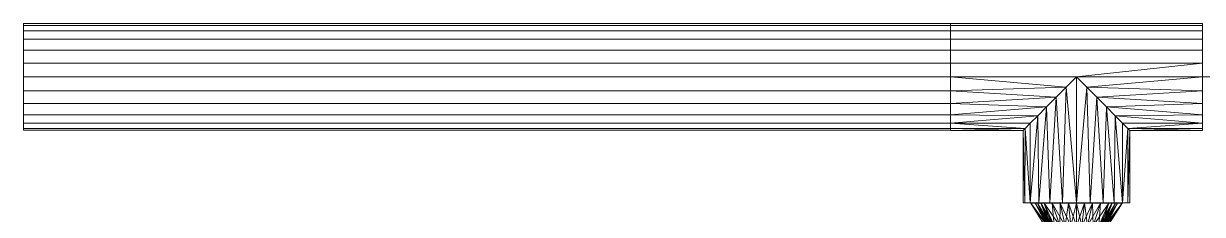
# Model space of a CAD drawing. Header units: inches. Extents: x -3325 to -59, y 5 to 733.
# Drawn here: x -446.57 to -425.57, y 188.51 to 191.91 of the extents above; entities that cross this region are included whole.
import ezdxf

# ---------------------------------------------------------------- set-up
doc = ezdxf.new("R2010")
doc.units = ezdxf.units.IN
doc.header["$MEASUREMENT"] = 0
doc.layers.add('P-PIPE', color=10, linetype='Continuous', lineweight=9)

# ---------------------------------------------------------------- blocks, each defined once
blk = doc.blocks.new('Tee - Welded - Generic - Standard-1125979-06 - Fifth Level')
at = {"layer": 'P-PIPE'}
mesh = blk.add_polyface(dxfattribs=at)
corners = [(-2.244, -0.951), (-2.244, -0.918, 0.246), (-2.244, -0.823, 0.475), (-2.244, -0.672, 0.672), (-2.244, -0.475, 0.823), (-2.244, -0.246, 0.918), (-2.244, 0, 0.951), (-2.244, 0.246, 0.918), (-2.244, 0.475, 0.823), (-2.244, 0.672, 0.672), (-2.244, 0.823, 0.475), (-2.244, 0.918, 0.246), (-2.244, 0.951), (-2.244, 0.918, -0.246), (-2.244, 0.823, -0.475), (-2.244, 0.672, -0.672), (-2.244, 0.475, -0.823), (-2.244, 0.246, -0.918), (-2.244, 0, -0.951), (-2.244, -0.246, -0.918), (-2.244, -0.475, -0.823), (-2.244, -0.672, -0.672), (-2.244, -0.823, -0.475), (-2.244, -0.918, -0.246)]
mesh.append_faces([[corners[k] for k in face] for face in [(10, 0, 7, 9)]], dxfattribs={"vtx0": -1, "vtx1": -1, "vtx2": -1})
mesh.append_faces([[corners[k] for k in face] for face in [(13, 21, 0, 10)]], dxfattribs={"vtx0": -1, "vtx1": -1, "vtx2": -1, "vtx3": -1})
mesh.append_faces([[corners[k] for k in face] for face in [(13, 16, 20, 21), (5, 7, 0, 1)]], dxfattribs={"vtx0": -1, "vtx1": -1, "vtx3": -1})
mesh.append_faces([[corners[k] for k in face] for face in [(4, 5, 3)]], dxfattribs={"vtx1": -1})
mesh.append_faces([[corners[k] for k in face] for face in [(18, 19, 20), (22, 23, 0, 21), (7, 8, 9), (5, 6, 7)]], dxfattribs={"vtx2": -1})
mesh.append_faces([[corners[k] for k in face] for face in [(16, 17, 18, 20), (1, 2, 3, 5)]], dxfattribs={"vtx2": -1, "vtx3": -1})
mesh.append_faces([[corners[k] for k in face] for face in [(13, 14, 15, 16), (10, 11, 12, 13)]], dxfattribs={"vtx3": -1})
mesh = blk.add_polyface(dxfattribs=at)
corners = [(-2.244, 0.951), (-2.244, 0.918, 0.246), (-2.244, 0.823, 0.475), (-2.244, 0.672, 0.672), (-2.244, 0.475, 0.823), (-2.244, 0.246, 0.918), (-2.244, 0, 0.951), (-2.244, -0.246, 0.918), (-2.244, -0.475, 0.823), (-2.244, -0.672, 0.672), (-2.244, -0.823, 0.475), (-2.244, -0.918, 0.246), (-2.244, -0.951), (-0.951, -0.951), (-0.916, -0.916, 0.254), (-0.823, -0.823, 0.476), (-0.69, -0.69, 0.654), (-0.533, -0.533, 0.787), (-0.362, -0.362, 0.879), (-0.183, -0.183, 0.933), (0, 0, 0.951), (0.183, -0.183, 0.933), (0.362, -0.362, 0.879), (0.533, -0.533, 0.787), (0.69, -0.69, 0.654), (0.823, -0.823, 0.476), (0.916, -0.916, 0.254), (0.951, -0.951), (2.244, -0.951), (2.244, -0.918, 0.246), (2.244, -0.823, 0.475), (2.244, -0.672, 0.672), (2.244, -0.475, 0.823), (2.244, -0.246, 0.918), (2.244, 0, 0.951), (2.244, 0.246, 0.918), (2.244, 0.475, 0.823), (2.244, 0.672, 0.672), (2.244, 0.823, 0.475), (2.244, 0.918, 0.246), (2.244, 0.951)]
mesh.append_faces([[corners[k] for k in face] for face in [(13, 11, 12)]], dxfattribs={"vtx0": -1})
mesh.append_faces([[corners[k] for k in face] for face in [(27, 29, 26), (25, 30, 24), (11, 14, 10), (9, 17, 8), (16, 10, 15), (23, 32, 22), (21, 34, 20), (22, 33, 21), (33, 22, 32), (19, 7, 18), (7, 19, 6)]], dxfattribs={"vtx0": -1, "vtx1": -1})
mesh.append_faces([[corners[k] for k in face] for face in [(30, 25, 26), (24, 30, 31), (8, 17, 18), (21, 33, 34), (18, 7, 8), (20, 5, 6)]], dxfattribs={"vtx0": -1, "vtx2": -1})
mesh.append_faces([[corners[k] for k in face] for face in [(20, 34, 35, 5)]], dxfattribs={"vtx0": -1, "vtx2": -1, "vtx3": -1})
mesh.append_faces([[corners[k] for k in face] for face in [(28, 29, 27)]], dxfattribs={"vtx1": -1})
mesh.append_faces([[corners[k] for k in face] for face in [(29, 30, 26), (31, 32, 23), (23, 24, 31), (13, 14, 11), (14, 15, 10), (16, 17, 9), (9, 10, 16), (19, 20, 6)]], dxfattribs={"vtx1": -1, "vtx2": -1})
mesh.append_faces([[corners[k] for k in face] for face in [(38, 39, 1, 2), (36, 37, 3, 4), (37, 38, 2, 3), (35, 36, 4, 5)]], dxfattribs={"vtx1": -1, "vtx3": -1})
mesh.append_faces([[corners[k] for k in face] for face in [(39, 40, 0, 1)]], dxfattribs={"vtx3": -1})
mesh = blk.add_polyface(dxfattribs=at)
corners = [(-2.244, -0.951), (-2.244, -0.918, -0.246), (-2.244, -0.823, -0.475), (-2.244, -0.672, -0.672), (-2.244, -0.475, -0.823), (-2.244, -0.246, -0.918), (-2.244, 0, -0.951), (-2.244, 0.246, -0.918), (-2.244, 0.475, -0.823), (-2.244, 0.672, -0.672), (-2.244, 0.823, -0.475), (-2.244, 0.918, -0.246), (-2.244, 0.951), (2.244, 0.951), (2.244, 0.918, -0.246), (2.244, 0.823, -0.475), (2.244, 0.672, -0.672), (2.244, 0.475, -0.823), (2.244, 0.246, -0.918), (2.244, 0, -0.951), (2.244, -0.246, -0.918), (2.244, -0.475, -0.823), (2.244, -0.672, -0.672), (2.244, -0.823, -0.475), (2.244, -0.918, -0.246), (2.244, -0.951), (0.951, -0.951), (0.916, -0.916, -0.254), (0.823, -0.823, -0.476), (0.69, -0.69, -0.654), (0.533, -0.533, -0.787), (0.362, -0.362, -0.879), (0.183, -0.183, -0.933), (0, 0, -0.951), (-0.183, -0.183, -0.933), (-0.362, -0.362, -0.879), (-0.533, -0.533, -0.787), (-0.69, -0.69, -0.654), (-0.823, -0.823, -0.476), (-0.916, -0.916, -0.254), (-0.951, -0.951)]
mesh.append_faces([[corners[k] for k in face] for face in [(1, 40, 0)]], dxfattribs={"vtx0": -1})
mesh.append_faces([[corners[k] for k in face] for face in [(33, 19, 32), (6, 34, 5), (32, 20, 31), (24, 27, 23), (27, 24, 26), (36, 4, 35), (3, 37, 2), (38, 2, 37), (21, 31, 20)]], dxfattribs={"vtx0": -1, "vtx1": -1})
mesh.append_faces([[corners[k] for k in face] for face in [(35, 4, 5), (6, 33, 34), (23, 28, 29), (29, 22, 23), (21, 30, 31), (23, 27, 28), (36, 3, 4), (3, 36, 37), (39, 1, 2)]], dxfattribs={"vtx0": -1, "vtx2": -1})
mesh.append_faces([[corners[k] for k in face] for face in [(19, 20, 32), (34, 35, 5), (6, 7, 33), (21, 22, 30), (29, 30, 22), (39, 40, 1), (38, 39, 2)]], dxfattribs={"vtx1": -1, "vtx2": -1})
mesh.append_faces([[corners[k] for k in face] for face in [(18, 19, 33, 7)]], dxfattribs={"vtx1": -1, "vtx2": -1, "vtx3": -1})
mesh.append_faces([[corners[k] for k in face] for face in [(15, 16, 9, 10), (14, 15, 10, 11), (16, 17, 8, 9), (17, 18, 7, 8)]], dxfattribs={"vtx1": -1, "vtx3": -1})
mesh.append_faces([[corners[k] for k in face] for face in [(12, 13, 14, 11), (24, 25, 26)]], dxfattribs={"vtx2": -1})
mesh = blk.add_polyface(dxfattribs=at)
corners = [(2.244, -0.951), (2.244, -0.918, -0.246), (2.244, -0.823, -0.475), (2.244, -0.672, -0.672), (2.244, -0.475, -0.823), (2.244, -0.246, -0.918), (2.244, 0, -0.951), (2.244, 0.246, -0.918), (2.244, 0.475, -0.823), (2.244, 0.672, -0.672), (2.244, 0.823, -0.475), (2.244, 0.918, -0.246), (2.244, 0.951), (2.244, 0.918, 0.246), (2.244, 0.823, 0.475), (2.244, 0.672, 0.672), (2.244, 0.475, 0.823), (2.244, 0.246, 0.918), (2.244, 0, 0.951), (2.244, -0.246, 0.918), (2.244, -0.475, 0.823), (2.244, -0.672, 0.672), (2.244, -0.823, 0.475), (2.244, -0.918, 0.246)]
mesh.append_faces([[corners[k] for k in face] for face in [(21, 19, 20)]], dxfattribs={"vtx0": -1})
mesh.append_faces([[corners[k] for k in face] for face in [(19, 23, 17, 18)]], dxfattribs={"vtx0": -1, "vtx1": -1})
mesh.append_faces([[corners[k] for k in face] for face in [(4, 8, 11, 3), (0, 3, 11, 23)]], dxfattribs={"vtx0": -1, "vtx1": -1, "vtx2": -1})
mesh.append_faces([[corners[k] for k in face] for face in [(11, 14, 17, 23)]], dxfattribs={"vtx0": -1, "vtx1": -1, "vtx2": -1, "vtx3": -1})
mesh.append_faces([[corners[k] for k in face] for face in [(9, 10, 11, 8), (4, 5, 6), (12, 13, 14, 11), (15, 16, 17, 14)]], dxfattribs={"vtx2": -1})
mesh.append_faces([[corners[k] for k in face] for face in [(6, 7, 8, 4), (21, 22, 23, 19)]], dxfattribs={"vtx2": -1, "vtx3": -1})
mesh.append_faces([[corners[k] for k in face] for face in [(0, 1, 2, 3)]], dxfattribs={"vtx3": -1})
mesh = blk.add_polyface(dxfattribs=at)
corners = [(-0.951, -2.244), (-0.918, -2.244, 0.246), (-0.823, -2.244, 0.475), (-0.672, -2.244, 0.672), (-0.475, -2.244, 0.823), (-0.246, -2.244, 0.918), (0, -2.244, 0.951), (0.246, -2.244, 0.918), (0.475, -2.244, 0.823), (0.672, -2.244, 0.672), (0.823, -2.244, 0.475), (0.918, -2.244, 0.246), (0.951, -2.244), (0.951, -0.951), (0.916, -0.916, 0.254), (0.823, -0.823, 0.476), (0.69, -0.69, 0.654), (0.533, -0.533, 0.787), (0.362, -0.362, 0.879), (0.183, -0.183, 0.933), (0, 0, 0.951), (-0.183, -0.183, 0.933), (-0.362, -0.362, 0.879), (-0.533, -0.533, 0.787), (-0.69, -0.69, 0.654), (-0.823, -0.823, 0.476), (-0.916, -0.916, 0.254), (-0.951, -0.951)]
mesh.append_faces([[corners[k] for k in face] for face in [(13, 11, 12)]], dxfattribs={"vtx0": -1})
mesh.append_faces([[corners[k] for k in face] for face in [(22, 5, 21), (24, 3, 23), (8, 18, 7), (17, 9, 16)]], dxfattribs={"vtx0": -1, "vtx1": -1})
mesh.append_faces([[corners[k] for k in face] for face in [(24, 2, 3), (26, 1, 2), (22, 4, 5), (6, 20, 21), (21, 5, 6), (19, 6, 7), (16, 9, 10), (17, 8, 9), (6, 19, 20)]], dxfattribs={"vtx0": -1, "vtx2": -1})
mesh.append_faces([[corners[k] for k in face] for face in [(26, 27, 1), (3, 4, 23), (25, 26, 2), (24, 25, 2), (22, 23, 4), (10, 11, 14), (18, 19, 7), (17, 18, 8), (13, 14, 11), (15, 16, 10), (14, 15, 10)]], dxfattribs={"vtx1": -1, "vtx2": -1})
mesh.append_faces([[corners[k] for k in face] for face in [(27, 0, 1)]], dxfattribs={"vtx2": -1})
mesh = blk.add_polyface(dxfattribs=at)
corners = [(0.951, -2.244), (0.918, -2.244, -0.246), (0.823, -2.244, -0.475), (0.672, -2.244, -0.672), (0.475, -2.244, -0.823), (0.246, -2.244, -0.918), (0, -2.244, -0.951), (-0.246, -2.244, -0.918), (-0.475, -2.244, -0.823), (-0.672, -2.244, -0.672), (-0.823, -2.244, -0.475), (-0.918, -2.244, -0.246), (-0.951, -2.244), (-0.951, -0.951), (-0.916, -0.916, -0.254), (-0.823, -0.823, -0.476), (-0.69, -0.69, -0.654), (-0.533, -0.533, -0.787), (-0.362, -0.362, -0.879), (-0.183, -0.183, -0.933), (0, 0, -0.951), (0.183, -0.183, -0.933), (0.362, -0.362, -0.879), (0.533, -0.533, -0.787), (0.69, -0.69, -0.654), (0.823, -0.823, -0.476), (0.916, -0.916, -0.254), (0.951, -0.951)]
mesh.append_faces([[corners[k] for k in face] for face in [(13, 11, 12)]], dxfattribs={"vtx0": -1})
mesh.append_faces([[corners[k] for k in face] for face in [(22, 5, 21), (24, 3, 23), (8, 18, 7), (17, 9, 16)]], dxfattribs={"vtx0": -1, "vtx1": -1})
mesh.append_faces([[corners[k] for k in face] for face in [(24, 2, 3), (26, 1, 2), (22, 4, 5), (6, 20, 21), (21, 5, 6), (19, 6, 7), (16, 9, 10), (17, 8, 9), (6, 19, 20)]], dxfattribs={"vtx0": -1, "vtx2": -1})
mesh.append_faces([[corners[k] for k in face] for face in [(0, 1, 27)]], dxfattribs={"vtx1": -1})
mesh.append_faces([[corners[k] for k in face] for face in [(26, 27, 1), (3, 4, 23), (25, 26, 2), (24, 25, 2), (22, 23, 4), (10, 11, 14), (18, 19, 7), (17, 18, 8), (13, 14, 11), (15, 16, 10), (14, 15, 10)]], dxfattribs={"vtx1": -1, "vtx2": -1})
mesh = blk.add_polyface(dxfattribs=at)
corners = [(-0.951, -2.244), (-0.918, -2.244, -0.246), (-0.823, -2.244, -0.475), (-0.672, -2.244, -0.672), (-0.475, -2.244, -0.823), (-0.246, -2.244, -0.918), (0, -2.244, -0.951), (0.246, -2.244, -0.918), (0.475, -2.244, -0.823), (0.672, -2.244, -0.672), (0.823, -2.244, -0.475), (0.918, -2.244, -0.246), (0.951, -2.244), (0.918, -2.244, 0.246), (0.823, -2.244, 0.475), (0.672, -2.244, 0.672), (0.475, -2.244, 0.823), (0.246, -2.244, 0.918), (0, -2.244, 0.951), (-0.246, -2.244, 0.918), (-0.475, -2.244, 0.823), (-0.672, -2.244, 0.672), (-0.823, -2.244, 0.475), (-0.918, -2.244, 0.246)]
mesh.append_faces([[corners[k] for k in face] for face in [(6, 4, 5), (21, 19, 20)]], dxfattribs={"vtx0": -1})
mesh.append_faces([[corners[k] for k in face] for face in [(23, 6, 11, 14), (23, 14, 17, 19)]], dxfattribs={"vtx0": -1, "vtx1": -1, "vtx2": -1, "vtx3": -1})
mesh.append_faces([[corners[k] for k in face] for face in [(6, 23, 3, 4)]], dxfattribs={"vtx0": -1, "vtx1": -1, "vtx3": -1})
mesh.append_faces([[corners[k] for k in face] for face in [(3, 23, 0)]], dxfattribs={"vtx0": -1, "vtx2": -1})
mesh.append_faces([[corners[k] for k in face] for face in [(16, 17, 14, 15)]], dxfattribs={"vtx1": -1})
mesh.append_faces([[corners[k] for k in face] for face in [(12, 13, 14, 11), (17, 18, 19)]], dxfattribs={"vtx2": -1})
mesh.append_faces([[corners[k] for k in face] for face in [(9, 10, 11, 6), (21, 22, 23, 19)]], dxfattribs={"vtx2": -1, "vtx3": -1})
mesh.append_faces([[corners[k] for k in face] for face in [(6, 7, 8, 9), (0, 1, 2, 3)]], dxfattribs={"vtx3": -1})
blk = doc.blocks.new('Transition - Generic - Plumbing-CW-1022941-06 - Fifth Level')
at = {"layer": 'P-PIPE'}
mesh = blk.add_polyface(dxfattribs=at)
corners = [(0, -0.813), (0, -0.575, 0.575), (0, 0, 0.813), (0, 0.575, 0.575), (0, 0.813), (0, 0.575, -0.575), (0, 0, -0.813), (0, -0.575, -0.575)]
mesh.append_faces([[corners[k] for k in face] for face in [(5, 3, 4)]], dxfattribs={"vtx0": -1})
mesh.append_faces([[corners[k] for k in face] for face in [(0, 3, 5, 6)]], dxfattribs={"vtx0": -1, "vtx1": -1, "vtx3": -1})
mesh.append_faces([[corners[k] for k in face] for face in [(2, 3, 0, 1), (7, 0, 6)]], dxfattribs={"vtx1": -1})
mesh = blk.add_polyface(dxfattribs=at)
corners = [(0, -0.813), (0, -0.575, -0.575), (0, 0, -0.813), (0, 0.575, -0.575), (0, 0.813), (0.406, 0.562), (0.406, 0.398, -0.398), (0.406, 0, -0.562), (0.406, -0.398, -0.398), (0.406, -0.562), (0.406, 0.452, -0.266), (0, 0.694, -0.287), (0, 0.733, -0.192), (0, 0.287, -0.694), (0.406, 0.199, -0.48), (0.406, 0.099, -0.521), (0.406, -0.48, -0.199), (0, -0.694, -0.287), (0, -0.634, -0.431), (0.406, -0.199, -0.48), (0, -0.287, -0.694), (0, -0.144, -0.753), (0, 0.634, -0.431), (0.406, 0.507, -0.133), (0, 0.431, -0.634), (0.406, 0.298, -0.439), (0, 0.144, -0.753), (0, -0.733, -0.192), (0.406, -0.521, -0.099), (0.406, -0.439, -0.298), (0, -0.431, -0.634), (0.406, -0.298, -0.439), (0.406, -0.099, -0.521)]
mesh.append_faces([[corners[k] for k in face] for face in [(23, 4, 5)]], dxfattribs={"vtx0": -1})
mesh.append_faces([[corners[k] for k in face] for face in [(4, 23, 12), (14, 24, 25), (6, 22, 10), (13, 15, 26), (29, 1, 8), (16, 18, 29), (1, 29, 18), (19, 21, 32), (7, 26, 15), (2, 32, 21), (22, 6, 3), (10, 11, 23), (3, 25, 24), (15, 13, 14), (18, 16, 17), (20, 31, 30), (21, 19, 20)]], dxfattribs={"vtx0": -1, "vtx1": -1})
mesh.append_faces([[corners[k] for k in face] for face in [(14, 13, 24), (7, 2, 26), (3, 6, 25), (23, 11, 12), (2, 7, 32), (27, 16, 28), (8, 1, 30)]], dxfattribs={"vtx0": -1, "vtx2": -1})
mesh.append_faces([[corners[k] for k in face] for face in [(9, 0, 28)]], dxfattribs={"vtx1": -1})
mesh.append_faces([[corners[k] for k in face] for face in [(27, 17, 16), (19, 31, 20), (31, 8, 30), (22, 11, 10), (0, 27, 28)]], dxfattribs={"vtx1": -1, "vtx2": -1})
mesh = blk.add_polyface(dxfattribs=at)
corners = [(0, 0.813), (0, 0.575, 0.575), (0, 0, 0.813), (0, -0.575, 0.575), (0, -0.813), (0.406, -0.562), (0.406, -0.398, 0.398), (0.406, 0, 0.562), (0.406, 0.398, 0.398), (0.406, 0.562), (0.406, -0.452, 0.266), (0, -0.694, 0.287), (0, -0.733, 0.192), (0, -0.287, 0.694), (0.406, -0.199, 0.48), (0.406, -0.099, 0.521), (0.406, 0.48, 0.199), (0, 0.694, 0.287), (0, 0.634, 0.431), (0.406, 0.199, 0.48), (0, 0.287, 0.694), (0, 0.144, 0.753), (0, -0.634, 0.431), (0.406, -0.507, 0.133), (0, -0.431, 0.634), (0.406, -0.298, 0.439), (0, -0.144, 0.753), (0, 0.733, 0.192), (0.406, 0.521, 0.099), (0.406, 0.439, 0.298), (0, 0.431, 0.634), (0.406, 0.298, 0.439), (0.406, 0.099, 0.521)]
mesh.append_faces([[corners[k] for k in face] for face in [(23, 4, 5)]], dxfattribs={"vtx0": -1})
mesh.append_faces([[corners[k] for k in face] for face in [(4, 23, 12), (14, 24, 25), (6, 22, 10), (13, 15, 26), (29, 1, 8), (16, 18, 29), (1, 29, 18), (19, 21, 32), (7, 26, 15), (2, 32, 21), (22, 6, 3), (10, 11, 23), (3, 25, 24), (15, 13, 14), (18, 16, 17), (20, 31, 30), (21, 19, 20)]], dxfattribs={"vtx0": -1, "vtx1": -1})
mesh.append_faces([[corners[k] for k in face] for face in [(14, 13, 24), (7, 2, 26), (3, 6, 25), (23, 11, 12), (2, 7, 32), (27, 16, 28), (8, 1, 30)]], dxfattribs={"vtx0": -1, "vtx2": -1})
mesh.append_faces([[corners[k] for k in face] for face in [(9, 0, 28)]], dxfattribs={"vtx1": -1})
mesh.append_faces([[corners[k] for k in face] for face in [(27, 17, 16), (19, 31, 20), (31, 8, 30), (22, 11, 10), (0, 27, 28)]], dxfattribs={"vtx1": -1, "vtx2": -1})
mesh = blk.add_polyface(dxfattribs=at)
corners = [(0.406, -0.562), (0.406, -0.398, -0.398), (0.406, 0, -0.562), (0.406, 0.398, -0.398), (0.406, 0.562), (0.406, 0.398, 0.398), (0.406, 0, 0.562), (0.406, -0.398, 0.398)]
mesh.append_faces([[corners[k] for k in face] for face in [(4, 7, 1, 2)]], dxfattribs={"vtx0": -1, "vtx1": -1, "vtx3": -1})
mesh.append_faces([[corners[k] for k in face] for face in [(3, 4, 2)]], dxfattribs={"vtx1": -1})
mesh.append_faces([[corners[k] for k in face] for face in [(5, 6, 7, 4), (7, 0, 1)]], dxfattribs={"vtx2": -1})

msp = doc.modelspace()

# ---------------------------------------------------------------- linework, layer by layer
at = {"layer": 'P-PIPE', "color": 1}
for p, q in [((-446.567, 190.96, 1084), (-430.055, 190.96, 1084)), ((-446.567, 190.96, 1084), (-430.055, 190.96, 1084)), ((-425.567, 190.96, 1084), (-430.055, 190.96, 1084)), ((-427.811, 188.715, 1084), (-427.811, 190.96, 1084)), ((-425.567, 190.96, 1084), (-394.288, 190.96, 1084)), ((-425.567, 190.96, 1084), (-394.288, 190.96, 1084)), ((-427.811, 188.715, 1084), (-427.811, 188.309, 1084))]:
    msp.add_line(p, q, dxfattribs=at)

# ---------------------------------------------------------------- block references
at = {"layer": 'P-PIPE', "color": 1, "extrusion": (0, 0, -1)}
msp.add_blockref('Tee - Welded - Generic - Standard-1125979-06 - Fifth Level', (427.811, 190.96, -1084), dxfattribs=at)
at = {"layer": 'P-PIPE', "color": 1, "rotation": 270}
msp.add_blockref('Transition - Generic - Plumbing-CW-1022941-06 - Fifth Level', (-427.811, 188.715, 1084), dxfattribs=at)

# ---------------------------------------------------------------- meshes
at = {"layer": 'P-PIPE', "color": 1}
mesh = msp.add_polyface(dxfattribs=at)
corners = [(-446.567, 190.01, 1084), (-446.567, 190.042, 1084.246), (-446.567, 190.137, 1084.475), (-446.567, 190.288, 1084.672), (-446.567, 190.485, 1084.823), (-446.567, 190.714, 1084.918), (-446.567, 190.96, 1084.95), (-446.567, 191.205, 1084.918), (-446.567, 191.435, 1084.823), (-446.567, 191.631, 1084.672), (-446.567, 191.782, 1084.475), (-446.567, 191.877, 1084.246), (-446.567, 191.91, 1084), (-446.567, 191.877, 1083.754), (-446.567, 191.782, 1083.525), (-446.567, 191.631, 1083.328), (-446.567, 191.435, 1083.177), (-446.567, 191.205, 1083.082), (-446.567, 190.96, 1083.05), (-446.567, 190.714, 1083.082), (-446.567, 190.485, 1083.177), (-446.567, 190.288, 1083.328), (-446.567, 190.137, 1083.525), (-446.567, 190.042, 1083.754)]
mesh.append_faces([[corners[k] for k in face] for face in [(1, 20, 23, 0)]], dxfattribs={"vtx0": -1, "vtx1": -1, "color": 1})
mesh.append_faces([[corners[k] for k in face] for face in [(4, 16, 20, 1), (16, 4, 8, 13)]], dxfattribs={"vtx0": -1, "vtx1": -1, "vtx2": -1, "vtx3": -1, "color": 1})
mesh.append_faces([[corners[k] for k in face] for face in [(4, 7, 8)]], dxfattribs={"vtx0": -1, "vtx2": -1, "color": 1})
mesh.append_faces([[corners[k] for k in face] for face in [(15, 16, 13, 14), (17, 18, 16)]], dxfattribs={"vtx1": -1, "color": 1})
mesh.append_faces([[corners[k] for k in face] for face in [(21, 22, 23, 20), (9, 10, 11, 8)]], dxfattribs={"vtx2": -1, "color": 1})
mesh.append_faces([[corners[k] for k in face] for face in [(18, 19, 20, 16), (11, 12, 13, 8)]], dxfattribs={"vtx2": -1, "vtx3": -1, "color": 1})
mesh.append_faces([[corners[k] for k in face] for face in [(1, 2, 3, 4), (4, 5, 6, 7)]], dxfattribs={"vtx3": -1, "color": 1})
mesh = msp.add_polyface(dxfattribs=at)
corners = [(-446.567, 191.91, 1084), (-446.567, 191.877, 1084.246), (-446.567, 191.782, 1084.475), (-446.567, 191.631, 1084.672), (-446.567, 191.435, 1084.823), (-446.567, 191.205, 1084.918), (-446.567, 190.96, 1084.95), (-430.055, 190.96, 1084.95), (-430.055, 191.205, 1084.918), (-430.055, 191.435, 1084.823), (-430.055, 191.631, 1084.672), (-430.055, 191.782, 1084.475), (-430.055, 191.877, 1084.246), (-430.055, 191.91, 1084)]
mesh.append_faces([[corners[k] for k in face] for face in [(7, 8, 5, 6)]], dxfattribs={"vtx1": -1, "color": 1})
mesh.append_faces([[corners[k] for k in face] for face in [(8, 9, 4, 5), (3, 4, 9, 10), (11, 12, 1, 2), (2, 3, 10, 11)]], dxfattribs={"vtx1": -1, "vtx3": -1, "color": 1})
mesh.append_faces([[corners[k] for k in face] for face in [(12, 13, 0, 1)]], dxfattribs={"vtx3": -1, "color": 1})
mesh = msp.add_polyface(dxfattribs=at)
corners = [(-446.567, 190.96, 1083.05), (-446.567, 191.205, 1083.082), (-446.567, 191.435, 1083.177), (-446.567, 191.631, 1083.328), (-446.567, 191.782, 1083.525), (-446.567, 191.877, 1083.754), (-446.567, 191.91, 1084), (-430.055, 191.91, 1084), (-430.055, 191.877, 1083.754), (-430.055, 191.782, 1083.525), (-430.055, 191.631, 1083.328), (-430.055, 191.435, 1083.177), (-430.055, 191.205, 1083.082), (-430.055, 190.96, 1083.05)]
mesh.append_faces([[corners[k] for k in face] for face in [(7, 8, 5, 6)]], dxfattribs={"vtx1": -1, "color": 1})
mesh.append_faces([[corners[k] for k in face] for face in [(8, 9, 4, 5), (3, 4, 9, 10), (11, 12, 1, 2), (2, 3, 10, 11)]], dxfattribs={"vtx1": -1, "vtx3": -1, "color": 1})
mesh.append_faces([[corners[k] for k in face] for face in [(12, 13, 0, 1)]], dxfattribs={"vtx3": -1, "color": 1})
mesh = msp.add_polyface(dxfattribs=at)
corners = [(-430.055, 190.01, 1084), (-430.055, 190.042, 1083.754), (-430.055, 190.137, 1083.525), (-430.055, 190.288, 1083.328), (-430.055, 190.485, 1083.177), (-430.055, 190.714, 1083.082), (-430.055, 190.96, 1083.05), (-430.055, 191.205, 1083.082), (-430.055, 191.435, 1083.177), (-430.055, 191.631, 1083.328), (-430.055, 191.782, 1083.525), (-430.055, 191.877, 1083.754), (-430.055, 191.91, 1084), (-430.055, 191.877, 1084.246), (-430.055, 191.782, 1084.475), (-430.055, 191.631, 1084.672), (-430.055, 191.435, 1084.823), (-430.055, 191.205, 1084.918), (-430.055, 190.96, 1084.95), (-430.055, 190.714, 1084.918), (-430.055, 190.485, 1084.823), (-430.055, 190.288, 1084.672), (-430.055, 190.137, 1084.475), (-430.055, 190.042, 1084.246)]
mesh.append_faces([[corners[k] for k in face] for face in [(11, 9, 10), (8, 6, 7)]], dxfattribs={"vtx0": -1, "color": 1})
mesh.append_faces([[corners[k] for k in face] for face in [(1, 4, 23, 0)]], dxfattribs={"vtx0": -1, "vtx1": -1, "color": 1})
mesh.append_faces([[corners[k] for k in face] for face in [(4, 8, 20, 23)]], dxfattribs={"vtx0": -1, "vtx1": -1, "vtx2": -1, "vtx3": -1, "color": 1})
mesh.append_faces([[corners[k] for k in face] for face in [(20, 8, 16, 17)]], dxfattribs={"vtx0": -1, "vtx1": -1, "vtx3": -1, "color": 1})
mesh.append_faces([[corners[k] for k in face] for face in [(8, 9, 11, 16)]], dxfattribs={"vtx1": -1, "vtx2": -1, "vtx3": -1, "color": 1})
mesh.append_faces([[corners[k] for k in face] for face in [(21, 22, 23, 20), (18, 19, 20, 17)]], dxfattribs={"vtx2": -1, "color": 1})
mesh.append_faces([[corners[k] for k in face] for face in [(4, 5, 6, 8), (11, 12, 13, 16)]], dxfattribs={"vtx2": -1, "vtx3": -1, "color": 1})
mesh.append_faces([[corners[k] for k in face] for face in [(1, 2, 3, 4), (13, 14, 15, 16)]], dxfattribs={"vtx3": -1, "color": 1})
mesh = msp.add_polyface(dxfattribs=at)
corners = [(-446.567, 190.96, 1084.95), (-446.567, 190.714, 1084.918), (-446.567, 190.485, 1084.823), (-446.567, 190.288, 1084.672), (-446.567, 190.137, 1084.475), (-446.567, 190.042, 1084.246), (-446.567, 190.01, 1084), (-430.055, 190.01, 1084), (-430.055, 190.042, 1084.246), (-430.055, 190.137, 1084.475), (-430.055, 190.288, 1084.672), (-430.055, 190.485, 1084.823), (-430.055, 190.714, 1084.918), (-430.055, 190.96, 1084.95)]
mesh.append_faces([[corners[k] for k in face] for face in [(8, 9, 4, 5), (3, 4, 9, 10), (11, 12, 1, 2), (2, 3, 10, 11)]], dxfattribs={"vtx1": -1, "vtx3": -1, "color": 1})
mesh.append_faces([[corners[k] for k in face] for face in [(6, 7, 8, 5)]], dxfattribs={"vtx2": -1, "color": 1})
mesh.append_faces([[corners[k] for k in face] for face in [(12, 13, 0, 1)]], dxfattribs={"vtx3": -1, "color": 1})
mesh = msp.add_polyface(dxfattribs=at)
corners = [(-446.567, 190.01, 1084), (-446.567, 190.042, 1083.754), (-446.567, 190.137, 1083.525), (-446.567, 190.288, 1083.328), (-446.567, 190.485, 1083.177), (-446.567, 190.714, 1083.082), (-446.567, 190.96, 1083.05), (-430.055, 190.96, 1083.05), (-430.055, 190.714, 1083.082), (-430.055, 190.485, 1083.177), (-430.055, 190.288, 1083.328), (-430.055, 190.137, 1083.525), (-430.055, 190.042, 1083.754), (-430.055, 190.01, 1084)]
mesh.append_faces([[corners[k] for k in face] for face in [(7, 8, 5, 6)]], dxfattribs={"vtx1": -1, "color": 1})
mesh.append_faces([[corners[k] for k in face] for face in [(8, 9, 4, 5), (3, 4, 9, 10), (11, 12, 1, 2), (2, 3, 10, 11)]], dxfattribs={"vtx1": -1, "vtx3": -1, "color": 1})
mesh.append_faces([[corners[k] for k in face] for face in [(12, 13, 0, 1)]], dxfattribs={"vtx3": -1, "color": 1})

doc.saveas('drawing.dxf')
